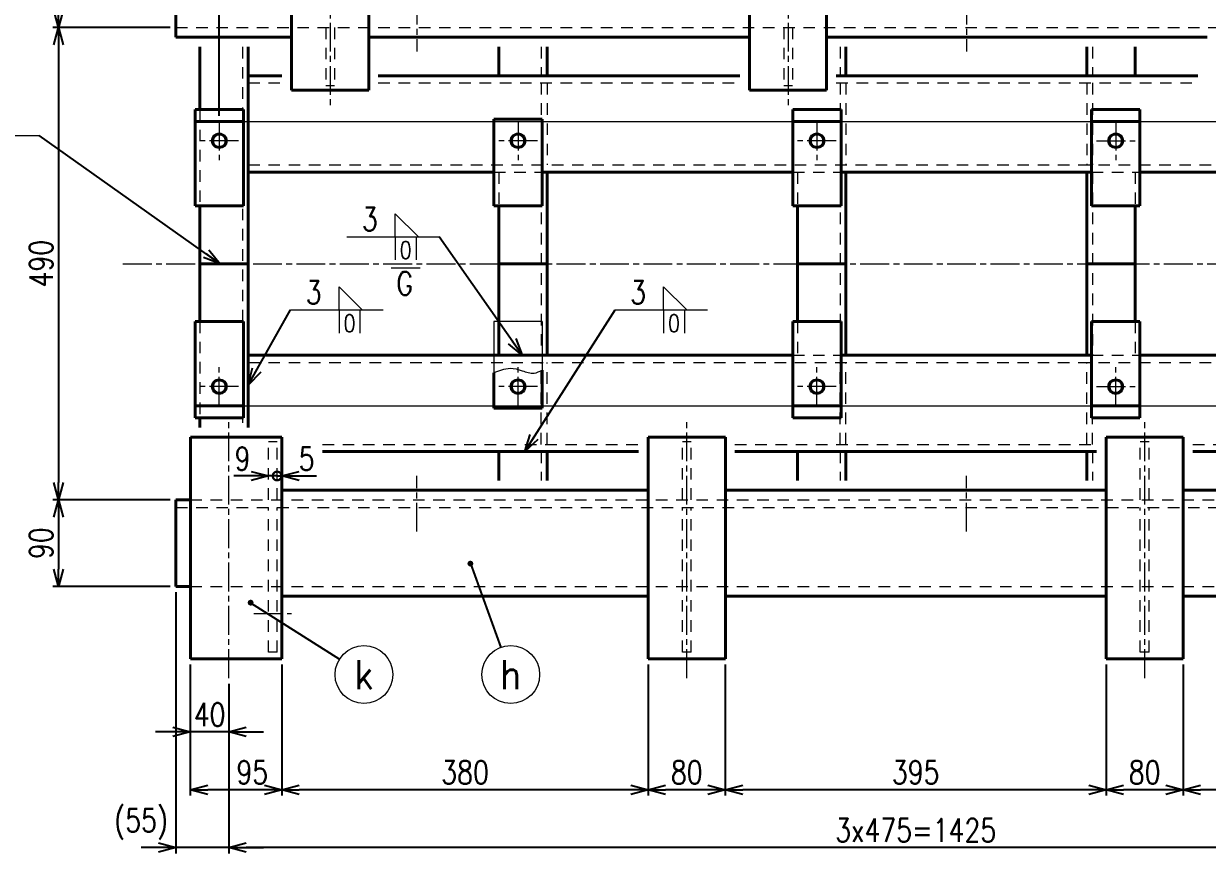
# Model space of a CAD drawing. Header units: millimetres. Extents: x 0 to 5046, y 0 to 3564.
# Drawn here: x 1253 to 2481, y 2080 to 2941 of the extents above; entities that cross this region are included whole.
import ezdxf
from ezdxf.enums import TextEntityAlignment as Align

# ---------------------------------------------------------------- set-up
doc = ezdxf.new("R2010")
doc.units = ezdxf.units.MM
doc.header["$LTSCALE"] = 6
for name, pattern in [('GEN4A', [15, 10, -1, 1, -1, 1, -1]), ('GEN7A', [7.5, 5, -0.75, 1, -0.75]), ('HIDDEN2', [3.5, 2, -1.5])]:
    doc.linetypes.add(name, pattern=pattern)
doc.layers.get('0').update_dxf_attribs({"lineweight": 20})
doc.layers.get('DEFPOINTS').update_dxf_attribs({"color": 253})
for name, color, linetype, lineweight in [('2', 5, 'Continuous', 40), ('3A', 6, 'HIDDEN2', 20), ('4', 3, 'Continuous', 13), ('4A', 3, 'GEN4A', 13), ('5', 3, 'Continuous', 13), ('6', 7, 'Continuous', 50), ('7A', 4, 'GEN7A', 13), ('8', 1, 'Continuous', 13)]:
    doc.layers.add(name, color=color, linetype=linetype, lineweight=lineweight)
doc.styles.get("Standard").update_dxf_attribs({"font": 'romans.shx', "width": 0.8, "bigfont": 'extfont2.shx'})
doc.dimstyles.new('GEN-ISO$0', dxfattribs={"dimscale": 6, "dimtxt": 4, "dimasz": 3, "dimexe": 1, "dimexo": 1, "dimgap": 1, "dimtad": 3, "dimrnd": 0.01, "dimdsep": 46, "dimtxsty": 'Standard', "dimblk": 'OPEN30', "dimcen": 0, "dimclrt": 7, "dimazin": 2, "dimtp": 0.1, "dimtm": 0.1, "dimtfac": 0.6, "dimtmove": 2, "dimatfit": 3, "dimldrblk": 'OPEN30', "dimfxl": 1, "dimarcsym": 0})
doc.dimstyles.new('GEN-ISO$7', dxfattribs={"dimscale": 6, "dimtxt": 4, "dimasz": 3, "dimexe": 1, "dimexo": 1, "dimgap": 1, "dimtad": 3, "dimrnd": 0.01, "dimdsep": 46, "dimtxsty": 'Standard', "dimblk": 'OPEN30', "dimcen": 0, "dimclrt": 7, "dimazin": 2, "dimtp": 0.1, "dimtm": 0.1, "dimtfac": 0.6, "dimtmove": 2, "dimatfit": 3, "dimldrblk": 'OPEN30', "dimfxl": 1, "dimarcsym": 0})

# ---------------------------------------------------------------- blocks, each defined once
blk = doc.blocks.new('_Open30')
at = {"color": 0, "linetype": 'ByBlock', "lineweight": -2}
for p, q in [((-1, 0.268), (0, 0)), ((0, 0), (-1, -0.268)), ((0, 0), (-1, 0))]:
    blk.add_line(p, q, dxfattribs=at)
blk = doc.blocks.new('*D20')
at = {"layer": '5', "color": 0, "lineweight": -2, "transparency": 16777216}
for p, q in [((1466.1, 2256.1), (1466.1, 2080.3)), ((2891.1, 2256.1), (2891.1, 2080.3)), ((2873.1, 2086.3), (1484.1, 2086.3))]:
    blk.add_line(p, q, dxfattribs=at)
at = {"layer": 'DEFPOINTS', "color": 0, "transparency": 16777216}
for p in [(1466.1, 2262.1), (2891.1, 2262.1), (1466.1, 2086.3)]:
    blk.add_point(p, dxfattribs=at)
at = {"layer": '5', "color": 0, "lineweight": -2, "transparency": 16777216, "xscale": 18, "yscale": 18, "zscale": 18, "rotation": 180}
blk.add_blockref('_Open30', (1466.1, 2086.3), dxfattribs=at)
at = {"layer": '5', "color": 0, "lineweight": -2, "transparency": 16777216, "xscale": 18, "yscale": 18, "zscale": 18}
blk.add_blockref('_Open30', (2891.1, 2086.3), dxfattribs=at)
at = {"layer": '5', "color": 7, "transparency": 16777216, "insert": (2178.6, 2104.3), "char_height": 24, "attachment_point": 5}
blk.add_mtext('3x475=1425', dxfattribs=at)
blk = doc.blocks.new('*D61')
at = {"layer": '5', "color": 0, "lineweight": -2, "transparency": 16777216}
for p, q in [((1411.1, 2351.1), (1411.1, 2080.3)), ((1466.1, 2256.1), (1466.1, 2080.3)), ((1393.1, 2086.3), (1375.1, 2086.3)), ((1466.1, 2086.3), (1411.1, 2086.3)), ((1484.1, 2086.3), (1502.1, 2086.3))]:
    blk.add_line(p, q, dxfattribs=at)
at = {"layer": 'DEFPOINTS', "color": 0, "transparency": 16777216}
for p in [(1411.1, 2357.1), (1466.1, 2262.1), (1411.1, 2086.3)]:
    blk.add_point(p, dxfattribs=at)
at = {"layer": '5', "color": 0, "lineweight": -2, "transparency": 16777216, "xscale": 18, "yscale": 18, "zscale": 18}
blk.add_blockref('_Open30', (1411.1, 2086.3), dxfattribs=at)
at = {"layer": '5', "color": 0, "lineweight": -2, "transparency": 16777216, "xscale": 18, "yscale": 18, "zscale": 18, "rotation": 180}
blk.add_blockref('_Open30', (1466.1, 2086.3), dxfattribs=at)
at = {"layer": '5', "color": 7, "transparency": 16777216, "insert": (1375.1, 2110.6), "char_height": 24, "attachment_point": 5}
blk.add_mtext('(55)', dxfattribs=at)
blk = doc.blocks.new('*D64')
at = {"layer": '5', "color": 0, "lineweight": -2, "transparency": 16777216}
for p, q in [((2456.1, 2276.1), (2456.1, 2140.3)), ((2851.1, 2276.1), (2851.1, 2140.3)), ((2833.1, 2146.3), (2474.1, 2146.3))]:
    blk.add_line(p, q, dxfattribs=at)
at = {"layer": 'DEFPOINTS', "color": 0, "transparency": 16777216}
for p in [(2456.1, 2282.1), (2851.1, 2282.1), (2456.1, 2146.3)]:
    blk.add_point(p, dxfattribs=at)
at = {"layer": '5', "color": 0, "lineweight": -2, "transparency": 16777216, "xscale": 18, "yscale": 18, "zscale": 18, "rotation": 180}
blk.add_blockref('_Open30', (2456.1, 2146.3), dxfattribs=at)
at = {"layer": '5', "color": 0, "lineweight": -2, "transparency": 16777216, "xscale": 18, "yscale": 18, "zscale": 18}
blk.add_blockref('_Open30', (2851.1, 2146.3), dxfattribs=at)
at = {"layer": '5', "color": 7, "transparency": 16777216, "insert": (2653.6, 2164.3), "char_height": 24, "attachment_point": 5}
blk.add_mtext('395', dxfattribs=at)
blk = doc.blocks.new('*D65')
at = {"layer": '5', "color": 0, "lineweight": -2, "transparency": 16777216}
for p, q in [((2376.1, 2276.1), (2376.1, 2140.3)), ((2456.1, 2276.1), (2456.1, 2140.3)), ((2438.1, 2146.3), (2394.1, 2146.3))]:
    blk.add_line(p, q, dxfattribs=at)
at = {"layer": 'DEFPOINTS', "color": 0, "transparency": 16777216}
for p in [(2376.1, 2282.1), (2456.1, 2282.1), (2376.1, 2146.3)]:
    blk.add_point(p, dxfattribs=at)
at = {"layer": '5', "color": 0, "lineweight": -2, "transparency": 16777216, "xscale": 18, "yscale": 18, "zscale": 18, "rotation": 180}
blk.add_blockref('_Open30', (2376.1, 2146.3), dxfattribs=at)
at = {"layer": '5', "color": 0, "lineweight": -2, "transparency": 16777216, "xscale": 18, "yscale": 18, "zscale": 18}
blk.add_blockref('_Open30', (2456.1, 2146.3), dxfattribs=at)
at = {"layer": '5', "color": 7, "transparency": 16777216, "insert": (2416.1, 2164.3), "char_height": 24, "attachment_point": 5}
blk.add_mtext('80', dxfattribs=at)
blk = doc.blocks.new('*D66')
at = {"layer": '5', "color": 0, "lineweight": -2, "transparency": 16777216}
for p, q in [((1981.1, 2276.1), (1981.1, 2140.3)), ((2376.1, 2276.1), (2376.1, 2140.3)), ((2358.1, 2146.3), (1999.1, 2146.3))]:
    blk.add_line(p, q, dxfattribs=at)
at = {"layer": 'DEFPOINTS', "color": 0, "transparency": 16777216}
for p in [(1981.1, 2282.1), (2376.1, 2282.1), (1981.1, 2146.3)]:
    blk.add_point(p, dxfattribs=at)
at = {"layer": '5', "color": 0, "lineweight": -2, "transparency": 16777216, "xscale": 18, "yscale": 18, "zscale": 18, "rotation": 180}
blk.add_blockref('_Open30', (1981.1, 2146.3), dxfattribs=at)
at = {"layer": '5', "color": 0, "lineweight": -2, "transparency": 16777216, "xscale": 18, "yscale": 18, "zscale": 18}
blk.add_blockref('_Open30', (2376.1, 2146.3), dxfattribs=at)
at = {"layer": '5', "color": 7, "transparency": 16777216, "insert": (2178.6, 2164.3), "char_height": 24, "attachment_point": 5}
blk.add_mtext('395', dxfattribs=at)
blk = doc.blocks.new('*D67')
at = {"layer": '5', "color": 0, "lineweight": -2, "transparency": 16777216}
for p, q in [((1901.1, 2276.1), (1901.1, 2140.3)), ((1981.1, 2276.1), (1981.1, 2140.3)), ((1963.1, 2146.3), (1919.1, 2146.3))]:
    blk.add_line(p, q, dxfattribs=at)
at = {"layer": 'DEFPOINTS', "color": 0, "transparency": 16777216}
for p in [(1901.1, 2282.1), (1981.1, 2282.1), (1901.1, 2146.3)]:
    blk.add_point(p, dxfattribs=at)
at = {"layer": '5', "color": 0, "lineweight": -2, "transparency": 16777216, "xscale": 18, "yscale": 18, "zscale": 18, "rotation": 180}
blk.add_blockref('_Open30', (1901.1, 2146.3), dxfattribs=at)
at = {"layer": '5', "color": 0, "lineweight": -2, "transparency": 16777216, "xscale": 18, "yscale": 18, "zscale": 18}
blk.add_blockref('_Open30', (1981.1, 2146.3), dxfattribs=at)
at = {"layer": '5', "color": 7, "transparency": 16777216, "insert": (1941.1, 2164.3), "char_height": 24, "attachment_point": 5}
blk.add_mtext('80', dxfattribs=at)
blk = doc.blocks.new('*D68')
at = {"layer": '5', "color": 0, "lineweight": -2, "transparency": 16777216}
for p, q in [((1521.1, 2276.1), (1521.1, 2140.3)), ((1901.1, 2276.1), (1901.1, 2140.3)), ((1883.1, 2146.3), (1539.1, 2146.3))]:
    blk.add_line(p, q, dxfattribs=at)
at = {"layer": 'DEFPOINTS', "color": 0, "transparency": 16777216}
for p in [(1521.1, 2282.1), (1901.1, 2282.1), (1521.1, 2146.3)]:
    blk.add_point(p, dxfattribs=at)
at = {"layer": '5', "color": 0, "lineweight": -2, "transparency": 16777216, "xscale": 18, "yscale": 18, "zscale": 18, "rotation": 180}
blk.add_blockref('_Open30', (1521.1, 2146.3), dxfattribs=at)
at = {"layer": '5', "color": 0, "lineweight": -2, "transparency": 16777216, "xscale": 18, "yscale": 18, "zscale": 18}
blk.add_blockref('_Open30', (1901.1, 2146.3), dxfattribs=at)
at = {"layer": '5', "color": 7, "transparency": 16777216, "insert": (1711.1, 2164.3), "char_height": 24, "attachment_point": 5}
blk.add_mtext('380', dxfattribs=at)
blk = doc.blocks.new('*D69')
at = {"layer": '5', "color": 0, "lineweight": -2, "transparency": 16777216}
for p, q in [((1426.1, 2276.1), (1426.1, 2140.3)), ((1521.1, 2276.1), (1521.1, 2140.3)), ((1503.1, 2146.3), (1444.1, 2146.3))]:
    blk.add_line(p, q, dxfattribs=at)
at = {"layer": 'DEFPOINTS', "color": 0, "transparency": 16777216}
for p in [(1426.1, 2282.1), (1521.1, 2282.1), (1426.1, 2146.3)]:
    blk.add_point(p, dxfattribs=at)
at = {"layer": '5', "color": 0, "lineweight": -2, "transparency": 16777216, "xscale": 18, "yscale": 18, "zscale": 18, "rotation": 180}
blk.add_blockref('_Open30', (1426.1, 2146.3), dxfattribs=at)
at = {"layer": '5', "color": 0, "lineweight": -2, "transparency": 16777216, "xscale": 18, "yscale": 18, "zscale": 18}
blk.add_blockref('_Open30', (1521.1, 2146.3), dxfattribs=at)
at = {"layer": '5', "color": 7, "transparency": 16777216, "insert": (1490.4, 2164.3), "char_height": 24, "attachment_point": 5}
blk.add_mtext('95', dxfattribs=at)
blk = doc.blocks.new('*D70')
at = {"layer": '5', "color": 0, "lineweight": -2, "transparency": 16777216}
for p, q in [((1426.1, 2276.1), (1426.1, 2200.3)), ((1466.1, 2256.1), (1466.1, 2200.3)), ((1408.1, 2206.3), (1390.1, 2206.3)), ((1466.1, 2206.3), (1426.1, 2206.3)), ((1484.1, 2206.3), (1502.1, 2206.3))]:
    blk.add_line(p, q, dxfattribs=at)
at = {"layer": 'DEFPOINTS', "color": 0, "transparency": 16777216}
for p in [(1426.1, 2282.1), (1466.1, 2262.1), (1426.1, 2206.3)]:
    blk.add_point(p, dxfattribs=at)
at = {"layer": '5', "color": 0, "lineweight": -2, "transparency": 16777216, "xscale": 18, "yscale": 18, "zscale": 18}
blk.add_blockref('_Open30', (1426.1, 2206.3), dxfattribs=at)
at = {"layer": '5', "color": 0, "lineweight": -2, "transparency": 16777216, "xscale": 18, "yscale": 18, "zscale": 18, "rotation": 180}
blk.add_blockref('_Open30', (1466.1, 2206.3), dxfattribs=at)
at = {"layer": '5', "color": 7, "transparency": 16777216, "insert": (1446.1, 2224.3), "char_height": 24, "attachment_point": 5}
blk.add_mtext('40', dxfattribs=at)
blk = doc.blocks.new('GENBALLOON1')
blk.add_circle((0, 0), 5)
at = {"flags": 1}
blk.add_attdef('GEN_PARENT', text='', height=2.5, dxfattribs=at).set_placement((0, 0), align=Align.MIDDLE)
blk.add_attdef('REF_NO', text='', height=3.5).set_placement((0, 0), align=Align.MIDDLE)
at = {"color": 7, "flags": 1}
for tag, p in [('5GENINF', (6.43, 0.96)), ('6GENINF', (6.43, 0.63)), ('7GENINF', (6.43, 0.3)), ('8GENINF', (6.43, -0.04)), ('9GENINF', (6.43, -0.37)), ('10GENINF', (6.43, -0.7)), ('11GENINF', (6.43, -1)), ('12GENINF', (6.43, -1.34)), ('13GENINF', (6.43, -1.67)), ('14GENINF', (6.43, -2)), ('3GENINF', (6.43, -2.34)), ('4GENINF', (6.43, -2.67)), ('15GENINF', (6.43, -3)), ('16GENINF', (6.43, -3.34)), ('17GENINF', (6.43, -3.7)), ('18GENINF', (6.43, -4.04)), ('20GENINF', (6.43, -4.7)), ('21GENINF', (6.43, -5.04)), ('22GENINF', (6.43, -5.37)), ('19GENINF', (6.43, -4.37))]:
    blk.add_attdef(tag, p, '', height=0.2, dxfattribs=at)
blk = doc.blocks.new('*D120')
at = {"layer": '5', "color": 0, "lineweight": -2, "transparency": 16777216}
for p, q in [((1405.1, 2937.1), (1283.3, 2937.1)), ((1289.3, 2919.1), (1289.3, 2465.1)), ((1405.1, 2447.1), (1283.3, 2447.1))]:
    blk.add_line(p, q, dxfattribs=at)
at = {"layer": 'DEFPOINTS', "color": 0, "transparency": 16777216}
for p in [(1411.1, 2937.1), (1289.3, 2447.1), (1411.1, 2447.1)]:
    blk.add_point(p, dxfattribs=at)
at = {"layer": '5', "color": 0, "lineweight": -2, "transparency": 16777216, "xscale": 18, "yscale": 18, "zscale": 18}
for p, rotation in [((1289.3, 2937.1), 90), ((1289.3, 2447.1), 270)]:
    blk.add_blockref('_Open30', p, dxfattribs=dict(at, rotation=rotation))
at = {"layer": '5', "color": 7, "transparency": 16777216, "insert": (1271.3, 2692.1), "char_height": 24, "attachment_point": 5, "rotation": 90}
blk.add_mtext('490', dxfattribs=at)
blk = doc.blocks.new('*D121')
at = {"layer": '5', "color": 0, "lineweight": -2, "transparency": 16777216}
for p, q in [((1405.1, 3027.1), (1283.3, 3027.1)), ((1289.3, 2955.1), (1289.3, 3009.1)), ((1405.1, 2937.1), (1283.3, 2937.1))]:
    blk.add_line(p, q, dxfattribs=at)
at = {"layer": 'DEFPOINTS', "color": 0, "transparency": 16777216}
for p in [(1289.3, 3027.1), (1411.1, 3027.1), (1411.1, 2937.1)]:
    blk.add_point(p, dxfattribs=at)
at = {"layer": '5', "color": 0, "lineweight": -2, "transparency": 16777216, "xscale": 18, "yscale": 18, "zscale": 18}
for p, rotation in [((1289.3, 3027.1), 90), ((1289.3, 2937.1), 270)]:
    blk.add_blockref('_Open30', p, dxfattribs=dict(at, rotation=rotation))
at = {"layer": '5', "color": 7, "transparency": 16777216, "insert": (1271.3, 2982.1), "char_height": 24, "attachment_point": 5, "rotation": 90}
blk.add_mtext('90', dxfattribs=at)
blk = doc.blocks.new('*D122')
at = {"layer": '5', "color": 0, "lineweight": -2, "transparency": 16777216}
for p, q in [((1405.1, 2447.1), (1283.3, 2447.1)), ((1289.3, 2429.1), (1289.3, 2375.1)), ((1405.1, 2357.1), (1283.3, 2357.1))]:
    blk.add_line(p, q, dxfattribs=at)
at = {"layer": 'DEFPOINTS', "color": 0, "transparency": 16777216}
for p in [(1411.1, 2447.1), (1289.3, 2357.1), (1411.1, 2357.1)]:
    blk.add_point(p, dxfattribs=at)
at = {"layer": '5', "color": 0, "lineweight": -2, "transparency": 16777216, "xscale": 18, "yscale": 18, "zscale": 18}
for p, rotation in [((1289.3, 2447.1), 90), ((1289.3, 2357.1), 270)]:
    blk.add_blockref('_Open30', p, dxfattribs=dict(at, rotation=rotation))
at = {"layer": '5', "color": 7, "transparency": 16777216, "insert": (1271.3, 2402.1), "char_height": 24, "attachment_point": 5, "rotation": 90}
blk.add_mtext('90', dxfattribs=at)
blk = doc.blocks.new('*D124')
at = {"layer": '5', "color": 0, "lineweight": -2, "transparency": 16777216}
for p, q in [((1456.1, 2845.6), (1456.1, 3162.3)), ((2988.1, 3156.3), (1474.1, 3156.3)), ((3006.1, 2845.6), (3006.1, 3162.3))]:
    blk.add_line(p, q, dxfattribs=at)
at = {"layer": 'DEFPOINTS', "color": 0, "transparency": 16777216}
for p in [(1456.1, 3156.3), (1456.1, 2839.6), (3006.1, 2839.6)]:
    blk.add_point(p, dxfattribs=at)
at = {"layer": '5', "color": 0, "lineweight": -2, "transparency": 16777216, "xscale": 18, "yscale": 18, "zscale": 18, "rotation": 180}
blk.add_blockref('_Open30', (1456.1, 3156.3), dxfattribs=at)
at = {"layer": '5', "color": 0, "lineweight": -2, "transparency": 16777216, "xscale": 18, "yscale": 18, "zscale": 18}
blk.add_blockref('_Open30', (3006.1, 3156.3), dxfattribs=at)
at = {"layer": '5', "color": 7, "transparency": 16777216, "insert": (2231.1, 3174.3), "char_height": 24, "attachment_point": 5}
blk.add_mtext('5x310=1550', dxfattribs=at)
blk = doc.blocks.new('*D125')
at = {"layer": '5', "color": 0, "lineweight": -2, "transparency": 16777216}
for p, q in [((1393.1, 3156.3), (1375.1, 3156.3)), ((1411.1, 3043.1), (1411.1, 3162.3)), ((1456.1, 3156.3), (1411.1, 3156.3)), ((1456.1, 2845.6), (1456.1, 3162.3)), ((1474.1, 3156.3), (1492.1, 3156.3))]:
    blk.add_line(p, q, dxfattribs=at)
at = {"layer": 'DEFPOINTS', "color": 0, "transparency": 16777216}
for p in [(1411.1, 3156.3), (1411.1, 3037.1), (1456.1, 2839.6)]:
    blk.add_point(p, dxfattribs=at)
at = {"layer": '5', "color": 0, "lineweight": -2, "transparency": 16777216, "xscale": 18, "yscale": 18, "zscale": 18}
blk.add_blockref('_Open30', (1411.1, 3156.3), dxfattribs=at)
at = {"layer": '5', "color": 0, "lineweight": -2, "transparency": 16777216, "xscale": 18, "yscale": 18, "zscale": 18, "rotation": 180}
blk.add_blockref('_Open30', (1456.1, 3156.3), dxfattribs=at)
at = {"layer": '5', "color": 7, "transparency": 16777216, "insert": (1375.1, 3180.6), "char_height": 24, "attachment_point": 5}
blk.add_mtext('(45)', dxfattribs=at)
blk = doc.blocks.new('_DotSmall')
at = {"color": 0, "linetype": 'ByBlock', "const_width": 0.5}
blk.add_lwpolyline([(-0.0625, 0, 1), (0.0625, 0, 1)], format="xyb", close=True, dxfattribs=at)
blk = doc.blocks.new('*D38')
at = {"layer": '5', "color": 0, "lineweight": -2, "transparency": 16777216}
for p, q in [((1516.1, 2471.8), (1498.1, 2471.8)), ((1516.1, 2471.8), (1521.1, 2471.8)), ((1539.1, 2471.8), (1557.1, 2471.8))]:
    blk.add_line(p, q, dxfattribs=at)
at = {"layer": 'DEFPOINTS', "color": 0, "transparency": 16777216}
for p in [(1521.1, 2471.8), (1516.1, 2447.1), (1521.1, 2447.1)]:
    blk.add_point(p, dxfattribs=at)
at = {"layer": '5', "color": 0, "lineweight": -2, "transparency": 16777216, "xscale": 18, "yscale": 18, "zscale": 18}
blk.add_blockref('_DotSmall', (1516.1, 2471.8), dxfattribs=at)
at = {"layer": '5', "color": 0, "lineweight": -2, "transparency": 16777216, "xscale": 18, "yscale": 18, "zscale": 18, "rotation": 180}
blk.add_blockref('_Open30', (1521.1, 2471.8), dxfattribs=at)
at = {"layer": '5', "color": 7, "transparency": 16777216, "insert": (1546.8, 2489.8), "char_height": 24, "attachment_point": 5}
blk.add_mtext('5', dxfattribs=at)
blk = doc.blocks.new('*D39')
at = {"layer": '5', "color": 0, "lineweight": -2, "transparency": 16777216}
for p, q in [((1489.1, 2471.8), (1471.1, 2471.8)), ((1516.1, 2471.8), (1507.1, 2471.8)), ((1516.1, 2471.8), (1534.1, 2471.8))]:
    blk.add_line(p, q, dxfattribs=at)
at = {"layer": 'DEFPOINTS', "color": 0, "transparency": 16777216}
for p in [(1507.1, 2471.8), (1507.1, 2447.1), (1516.1, 2447.1)]:
    blk.add_point(p, dxfattribs=at)
at = {"layer": '5', "color": 0, "lineweight": -2, "transparency": 16777216, "xscale": 18, "yscale": 18, "zscale": 18}
blk.add_blockref('_Open30', (1507.1, 2471.8), dxfattribs=at)
at = {"layer": '5', "color": 0, "lineweight": -2, "transparency": 16777216, "xscale": 18, "yscale": 18, "zscale": 18, "rotation": 180}
blk.add_blockref('_DotSmall', (1516.1, 2471.8), dxfattribs=at)
at = {"layer": '5', "color": 7, "transparency": 16777216, "insert": (1480.3, 2489.8), "char_height": 24, "attachment_point": 5}
blk.add_mtext('9', dxfattribs=at)

msp = doc.modelspace()

# ---------------------------------------------------------------- linework, layer by layer
at = {"layer": '2'}
for p, q in [((1531.13, 3102.082), (1531.13, 2872.082)), ((1611.13, 3102.082), (1611.13, 2872.082)), ((2006.13, 3102.082), (2006.13, 2872.082)), ((2086.13, 3102.082), (2086.13, 2872.082)), ((1411.13, 3037.082), (1411.13, 2927.082)), ((1411.13, 2927.082), (1531.13, 2927.082)), ((1611.13, 2927.082), (2006.13, 2927.082)), ((2086.13, 2927.082), (2481.13, 2927.082)), ((1436.13, 2917.082), (1436.13, 2852.082)), ((1486.13, 2917.082), (1486.13, 2522.082)), ((1746.13, 2917.082), (1746.13, 2887.082)), ((1796.13, 2917.082), (1796.13, 2887.082)), ((2106.13, 2917.082), (2106.13, 2887.082)), ((2356.13, 2917.082), (2356.13, 2887.082)), ((2406.13, 2917.082), (2406.13, 2887.082)), ((1486.13, 2887.082), (1521.13, 2887.082)), ((1621.13, 2887.082), (1996.13, 2887.082)), ((2096.13, 2887.082), (2471.13, 2887.082)), ((1531.13, 2872.082), (1611.13, 2872.082)), ((2006.13, 2872.082), (2086.13, 2872.082)), ((1481.13, 2852.082), (1431.13, 2852.082)), ((1431.13, 2852.082), (1431.13, 2752.082)), ((1481.13, 2852.082), (1481.13, 2752.082)), ((2101.13, 2852.082), (2051.13, 2852.082)), ((2051.13, 2852.082), (2051.13, 2752.082)), ((2101.13, 2852.082), (2101.13, 2752.082)), ((2361.13, 2852.082), (2411.13, 2852.082)), ((2361.13, 2852.082), (2361.13, 2752.082)), ((2411.13, 2852.082), (2411.13, 2752.082)), ((1481.13, 2839.582), (1431.13, 2839.582)), ((1791.13, 2842.082), (1741.13, 2842.082)), ((1741.13, 2842.082), (1741.13, 2752.082)), ((1791.13, 2842.082), (1791.13, 2752.082)), ((2101.13, 2839.582), (2051.13, 2839.582)), ((2361.13, 2839.582), (2411.13, 2839.582)), ((1486.13, 2787.082), (1741.13, 2787.082)), ((1791.13, 2787.082), (2051.13, 2787.082)), ((1796.13, 2787.082), (1796.13, 2597.082)), ((2101.13, 2787.082), (2361.13, 2787.082)), ((2106.13, 2787.082), (2106.13, 2597.082)), ((2356.13, 2787.082), (2356.13, 2597.082)), ((2411.13, 2787.082), (2671.13, 2787.082)), ((1481.13, 2752.082), (1431.13, 2752.082)), ((1436.13, 2752.082), (1436.13, 2632.082)), ((1791.13, 2752.082), (1741.13, 2752.082)), ((1746.13, 2752.082), (1746.13, 2597.082)), ((2101.13, 2752.082), (2051.13, 2752.082)), ((2056.13, 2752.082), (2056.13, 2632.082)), ((2361.13, 2752.082), (2411.13, 2752.082)), ((2406.13, 2752.082), (2406.13, 2632.082)), ((1436.13, 2692.082), (1486.13, 2692.082)), ((1746.13, 2692.082), (1796.13, 2692.082)), ((2056.13, 2692.082), (2106.13, 2692.082)), ((2356.13, 2692.082), (2406.13, 2692.082)), ((1481.13, 2632.082), (1431.13, 2632.082)), ((1431.13, 2632.082), (1431.13, 2532.082)), ((1481.13, 2632.082), (1481.13, 2532.082)), ((2101.13, 2632.082), (2051.13, 2632.082)), ((2051.13, 2632.082), (2051.13, 2532.082)), ((2101.13, 2632.082), (2101.13, 2532.082)), ((2361.13, 2632.082), (2411.13, 2632.082)), ((2361.13, 2632.082), (2361.13, 2532.082)), ((2411.13, 2632.082), (2411.13, 2532.082)), ((1486.13, 2597.082), (2051.13, 2597.082)), ((2101.13, 2597.082), (2361.13, 2597.082)), ((2411.13, 2597.082), (2671.13, 2597.082)), ((1741.13, 2578.972), (1741.13, 2542.082)), ((1791.13, 2581.69), (1791.13, 2542.082)), ((1481.13, 2544.582), (1431.13, 2544.582)), ((1791.13, 2542.082), (1741.13, 2542.082)), ((2101.13, 2544.582), (2051.13, 2544.582)), ((2361.13, 2544.582), (2411.13, 2544.582)), ((1481.13, 2532.082), (1431.13, 2532.082)), ((1436.13, 2532.082), (1436.13, 2522.082)), ((2101.13, 2532.082), (2051.13, 2532.082)), ((2361.13, 2532.082), (2411.13, 2532.082)), ((1426.13, 2512.082), (1521.13, 2512.082)), ((1426.13, 2512.082), (1426.13, 2282.082)), ((1521.13, 2512.082), (1521.13, 2282.082)), ((1901.13, 2512.082), (1981.13, 2512.082)), ((1901.13, 2512.082), (1901.13, 2282.082)), ((1981.13, 2512.082), (1981.13, 2282.082)), ((2376.13, 2512.082), (2456.13, 2512.082)), ((2376.13, 2512.082), (2376.13, 2282.082)), ((2456.13, 2512.082), (2456.13, 2282.082)), ((1563.233, 2497.082), (1891.13, 2497.082)), ((1746.13, 2497.082), (1746.13, 2467.082)), ((1796.13, 2497.082), (1796.13, 2467.082)), ((1991.13, 2497.082), (2366.13, 2497.082)), ((2056.13, 2497.082), (2056.13, 2467.082)), ((2106.13, 2497.082), (2106.13, 2467.082)), ((2356.13, 2497.082), (2356.13, 2467.082)), ((2466.13, 2497.082), (2841.13, 2497.082)), ((1521.13, 2457.082), (1901.13, 2457.082)), ((1981.13, 2457.082), (2376.13, 2457.082)), ((2456.13, 2457.082), (2851.13, 2457.082)), ((1411.13, 2447.082), (1426.13, 2447.082)), ((1411.13, 2447.082), (1411.13, 2357.082)), ((1411.13, 2357.082), (1426.13, 2357.082)), ((1521.13, 2347.082), (1901.13, 2347.082)), ((1981.13, 2347.082), (2376.13, 2347.082)), ((2456.13, 2347.082), (2851.13, 2347.082)), ((1426.13, 2282.082), (1521.13, 2282.082)), ((1901.13, 2282.082), (1981.13, 2282.082)), ((2376.13, 2282.082), (2456.13, 2282.082))]:
    msp.add_line(p, q, dxfattribs=at)
for centre in [(1456.13, 2819.582), (1766.13, 2819.582), (2076.13, 2819.582), (2386.13, 2819.582), (1456.13, 2564.582), (1766.13, 2564.582), (2076.13, 2564.582), (2386.13, 2564.582)]:
    msp.add_circle(centre, 7, dxfattribs=at)
at = {"layer": '3A'}
for p, q in [((1411.13, 2937.082), (3036.13, 2937.082)), ((1566.63, 2937.082), (1566.63, 2877.082)), ((1575.63, 2937.082), (1575.63, 2877.082)), ((2041.63, 2937.082), (2041.63, 2877.082)), ((2050.63, 2937.082), (2050.63, 2877.082)), ((1480.13, 2917.082), (1480.13, 2522.082)), ((1790.13, 2917.082), (1790.13, 2887.082)), ((2100.13, 2917.082), (2100.13, 2887.082)), ((2362.13, 2917.082), (2362.13, 2887.082)), ((1486.13, 2879.582), (1521.13, 2879.582)), ((1566.63, 2877.082), (1575.63, 2877.082)), ((1621.13, 2879.582), (1996.13, 2879.582)), ((1790.13, 2879.582), (1790.13, 2794.582)), ((1796.13, 2879.582), (1796.13, 2794.582)), ((2041.63, 2877.082), (2050.63, 2877.082)), ((2096.13, 2879.582), (2471.13, 2879.582)), ((2100.13, 2879.582), (2100.13, 2794.582)), ((2106.13, 2879.582), (2106.13, 2794.582)), ((2356.13, 2879.582), (2356.13, 2794.582)), ((2362.13, 2879.582), (2362.13, 2794.582)), ((1436.13, 2852.082), (1436.13, 2752.082)), ((1486.13, 2794.582), (2976.13, 2794.582)), ((1741.13, 2787.082), (1791.13, 2787.082)), ((1746.13, 2787.082), (1746.13, 2752.082)), ((1790.13, 2787.082), (1790.13, 2597.082)), ((2051.13, 2787.082), (2101.13, 2787.082)), ((2056.13, 2787.082), (2056.13, 2752.082)), ((2100.13, 2787.082), (2100.13, 2597.082)), ((2361.13, 2787.082), (2411.13, 2787.082)), ((2362.13, 2787.082), (2362.13, 2597.082)), ((2406.13, 2787.082), (2406.13, 2752.082)), ((1436.13, 2632.082), (1436.13, 2532.082)), ((2056.13, 2632.082), (2056.13, 2597.082)), ((2406.13, 2632.082), (2406.13, 2597.082)), ((2051.13, 2597.082), (2101.13, 2597.082)), ((2361.13, 2597.082), (2411.13, 2597.082)), ((1486.13, 2589.582), (2976.13, 2589.582)), ((1790.13, 2504.582), (1790.13, 2589.582)), ((1796.13, 2504.582), (1796.13, 2589.582)), ((2100.13, 2504.582), (2100.13, 2589.582)), ((2106.13, 2504.582), (2106.13, 2589.582)), ((2356.13, 2504.582), (2356.13, 2589.582)), ((2362.13, 2504.582), (2362.13, 2589.582)), ((1516.13, 2507.082), (1507.13, 2507.082)), ((1507.13, 2447.082), (1507.13, 2507.082)), ((1516.13, 2447.082), (1516.13, 2507.082)), ((1945.63, 2507.082), (1936.63, 2507.082)), ((1936.63, 2447.082), (1936.63, 2507.082)), ((1945.63, 2447.082), (1945.63, 2507.082)), ((2420.63, 2507.082), (2411.63, 2507.082)), ((2411.63, 2447.082), (2411.63, 2507.082)), ((2420.63, 2447.082), (2420.63, 2507.082)), ((1563.233, 2504.582), (1891.13, 2504.582)), ((1790.13, 2497.082), (1790.13, 2467.082)), ((1991.13, 2504.582), (2366.13, 2504.582)), ((2100.13, 2497.082), (2100.13, 2467.082)), ((2362.13, 2497.082), (2362.13, 2467.082)), ((2466.13, 2504.582), (2841.13, 2504.582)), ((1426.13, 2447.082), (3051.13, 2447.082)), ((1411.13, 2439.082), (3051.13, 2439.082)), ((1507.13, 2289.082), (1507.13, 2439.082)), ((1516.13, 2289.082), (1516.13, 2439.082)), ((1936.63, 2289.082), (1936.63, 2439.082)), ((1945.63, 2289.082), (1945.63, 2439.082)), ((2411.63, 2289.082), (2411.63, 2439.082)), ((2420.63, 2289.082), (2420.63, 2439.082)), ((1426.13, 2357.082), (3051.13, 2357.082)), ((1516.13, 2289.082), (1507.13, 2289.082)), ((1945.63, 2289.082), (1936.63, 2289.082)), ((2420.63, 2289.082), (2411.63, 2289.082))]:
    msp.add_line(p, q, dxfattribs=at)
at = {"layer": '4'}
for p, q in [((1481.13, 2839.582), (2051.13, 2839.582)), ((2101.13, 2839.582), (2361.13, 2839.582)), ((2411.13, 2839.582), (2981.13, 2839.582)), ((1588.325, 2719.959), (1684.325, 2719.959)), ((1530.077, 2644.035), (1626.077, 2644.035)), ((1866.694, 2644.035), (1962.694, 2644.035)), ((1481.13, 2544.582), (2051.13, 2544.582)), ((2101.13, 2544.582), (2361.13, 2544.582)), ((2411.13, 2544.582), (2981.13, 2544.582))]:
    msp.add_line(p, q, dxfattribs=at)
for centre in [(1456.13, 2819.582), (1766.13, 2819.582), (2076.13, 2819.582), (2386.13, 2819.582), (1456.13, 2564.582), (1766.13, 2564.582), (2076.13, 2564.582), (2386.13, 2564.582)]:
    msp.add_circle(centre, 8, dxfattribs=at)
msp.add_spline([(1741.13, 2578.972), (1757.755, 2583.502), (1770.446, 2581.011), (1782.91, 2578.519), (1791.13, 2581.69)], degree=3, dxfattribs=at)
at = {"layer": '4A'}
for p, q in [((1791.13, 2632.082), (1741.13, 2632.082)), ((1741.13, 2632.082), (1741.13, 2578.972)), ((1791.13, 2632.082), (1791.13, 2581.69))]:
    msp.add_line(p, q, dxfattribs=at)
at = {"layer": '5'}
msp.add_line((1036.899, 2825.034), (1269.423, 2825.034), dxfattribs=at)
at = {"layer": '7A'}
for p, q in [((1571.13, 3122.082), (1571.13, 2852.082)), ((2046.13, 3122.082), (2046.13, 2852.082)), ((1661.13, 2970.082), (1661.13, 2912.082)), ((2231.13, 2970.082), (2231.13, 2912.082)), ((1456.13, 2839.582), (1456.13, 2799.582)), ((1766.13, 2839.582), (1766.13, 2799.582)), ((2076.13, 2839.582), (2076.13, 2799.582)), ((2386.13, 2839.582), (2386.13, 2799.582)), ((1476.13, 2819.582), (1436.13, 2819.582)), ((1786.13, 2819.582), (1746.13, 2819.582)), ((2096.13, 2819.582), (2056.13, 2819.582)), ((2366.13, 2819.582), (2406.13, 2819.582)), ((1356.13, 2692.082), (3106.13, 2692.082)), ((1456.13, 2544.582), (1456.13, 2584.582)), ((1766.13, 2544.582), (1766.13, 2584.582)), ((2076.13, 2544.582), (2076.13, 2584.582)), ((2386.13, 2544.582), (2386.13, 2584.582)), ((1476.13, 2564.582), (1436.13, 2564.582)), ((1786.13, 2564.582), (1746.13, 2564.582)), ((2096.13, 2564.582), (2056.13, 2564.582)), ((2366.13, 2564.582), (2406.13, 2564.582)), ((1466.13, 2262.082), (1466.13, 2532.082)), ((1941.13, 2262.082), (1941.13, 2532.082)), ((2416.13, 2262.082), (2416.13, 2532.082)), ((1661.13, 2414.082), (1661.13, 2472.082)), ((2231.13, 2414.082), (2231.13, 2472.082)), ((1492.13, 2329.082), (1531.13, 2329.082))]:
    msp.add_line(p, q, dxfattribs=at)
at = {"layer": '8'}
for p, q in [((1638.725, 2719.959), (1638.725, 2743.959)), ((1638.725, 2743.959), (1662.725, 2719.959)), ((1638.725, 2719.959), (1662.725, 2719.959)), ((1638.725, 2719.959), (1638.725, 2695.959)), ((1660.325, 2719.959), (1660.325, 2695.959)), ((1634.508, 2687.705), (1664.508, 2687.705)), ((1580.477, 2644.035), (1580.477, 2668.035)), ((1580.477, 2668.035), (1604.477, 2644.035)), ((1917.094, 2644.035), (1917.094, 2668.035)), ((1917.094, 2668.035), (1941.094, 2644.035)), ((1580.477, 2644.035), (1604.477, 2644.035)), ((1580.477, 2644.035), (1580.477, 2620.035)), ((1602.077, 2644.035), (1602.077, 2620.035)), ((1917.094, 2644.035), (1941.094, 2644.035)), ((1917.094, 2644.035), (1917.094, 2620.035)), ((1938.694, 2644.035), (1938.694, 2620.035))]:
    msp.add_line(p, q, dxfattribs=at)

# ---------------------------------------------------------------- block references
at = {"layer": '5'}
ref = msp.add_blockref('GENBALLOON1', (1606.259, 2265.771), dxfattribs=dict(at, xscale=6, yscale=6, zscale=6))
ref.add_attrib('REF_NO', 'k', dxfattribs={"color": 7, "height": 30, "width": 0.9}).set_placement((1606.259, 2265.771), align=Align.MIDDLE_CENTER)
ref = msp.add_blockref('GENBALLOON1', (1758.462, 2265.771), dxfattribs=dict(at, xscale=6, yscale=6, zscale=6))
ref.add_attrib('REF_NO', 'h', dxfattribs={"color": 7, "height": 30, "width": 0.9}).set_placement((1758.462, 2265.771), align=Align.MIDDLE_CENTER)

# ---------------------------------------------------------------- texts
at = {"layer": '6', "ltscale": 5, "width": 0.8}
for s, height, p in [('3', 24, (1612.325, 2738.295)), ('0', 18, (1649.525, 2706.122)), ('3', 24, (1554.077, 2662.371)), ('3', 24, (1890.694, 2662.371)), ('0', 18, (1591.277, 2630.197)), ('0', 18, (1927.894, 2630.197))]:
    msp.add_text(s, height=height, dxfattribs=at).set_placement(p, align=Align.MIDDLE_CENTER)
msp.add_text('G', height=24, dxfattribs=at).set_placement((1639.85, 2659.552))

# ---------------------------------------------------------------- dimensions: what is measured, and where the dimension line sits
at = {"layer": '5'}
for base, p1, p2, override, picture, middle in [((1411.13, 3156.269), (1456.13, 2839.582), (1411.13, 3037.082), {"dimtmove": 1}, '*D125', (1375.13, 3156.269)), ((1411.13, 2086.312), (1466.13, 2262.082), (1411.13, 2357.082), {"dimtmove": 1, "dimatfit": 0}, '*D61', (1375.13, 2086.312))]:
    dim = msp.add_linear_dim(base=base, p1=p1, p2=p2, text='(<>)', dimstyle='GEN-ISO$0', override=override, dxfattribs=at)
    dim.commit()
    dim.dimension.update_dxf_attribs({"geometry": picture, "text_midpoint": middle, "dimtype": 160})
for base, p1, p2, text, picture, middle in [((1456.13, 3156.269), (3006.13, 2839.582), (1456.13, 2839.582), '5x310=<>', '*D124', (2231.13, 3174.269)), ((1466.13, 2086.312), (2891.13, 2262.082), (1466.13, 2262.082), '3x475=<>', '*D20', (2178.63, 2104.312))]:
    dim = msp.add_linear_dim(base=base, p1=p1, p2=p2, text=text, dimstyle='GEN-ISO$0', override={"dimtmove": 1}, dxfattribs=at)
    dim.commit()
    dim.dimension.update_dxf_attribs({"geometry": picture, "text_midpoint": middle})
for base, p1, p2, picture, middle in [((1289.323, 3027.082), (1411.13, 2937.082), (1411.13, 3027.082), '*D121', (1271.323, 2982.082)), ((1289.323, 2447.082), (1411.13, 2937.082), (1411.13, 2447.082), '*D120', (1271.323, 2692.082)), ((1289.323, 2357.082), (1411.13, 2447.082), (1411.13, 2357.082), '*D122', (1271.323, 2402.082))]:
    dim = msp.add_linear_dim(base=base, p1=p1, p2=p2, angle=90, dimstyle='GEN-ISO$0', override={"dimtmove": 1}, dxfattribs=at)
    dim.commit()
    dim.dimension.update_dxf_attribs({"geometry": picture, "text_midpoint": middle})
for base, p1, p2, override, picture, middle in [((1507.13, 2471.789), (1516.13, 2447.082), (1507.13, 2447.082), {"dimblk1": 'DotSmall', "dimblk2": 'Open30', "dimsah": 1, "dimse1": 1, "dimse2": 1, "dimtmove": 1, "dimatfit": 0}, '*D39', (1480.272, 2471.789)), ((1521.13, 2471.789), (1516.13, 2447.082), (1521.13, 2447.082), {"dimblk1": 'DotSmall', "dimblk2": 'Open30', "dimsah": 1, "dimse1": 1, "dimse2": 1, "dimtmove": 1, "dimatfit": 0}, '*D38', (1546.798, 2471.789)), ((1426.13, 2206.312), (1466.13, 2262.082), (1426.13, 2282.082), {"dimtmove": 1}, '*D70', (1446.13, 2206.312)), ((1426.13, 2146.312), (1521.13, 2282.082), (1426.13, 2282.082), {"dimtmove": 1}, '*D69', (1490.352, 2146.312))]:
    dim = msp.add_linear_dim(base=base, p1=p1, p2=p2, dimstyle='GEN-ISO$0', override=override, dxfattribs=at)
    dim.commit()
    dim.dimension.update_dxf_attribs({"geometry": picture, "text_midpoint": middle, "dimtype": 160})
for base, p1, p2, picture, middle in [((1521.13, 2146.312), (1901.13, 2282.082), (1521.13, 2282.082), '*D68', (1711.13, 2164.312)), ((1901.13, 2146.312), (1981.13, 2282.082), (1901.13, 2282.082), '*D67', (1941.13, 2164.312)), ((1981.13, 2146.312), (2376.13, 2282.082), (1981.13, 2282.082), '*D66', (2178.63, 2164.312)), ((2376.13, 2146.312), (2456.13, 2282.082), (2376.13, 2282.082), '*D65', (2416.13, 2164.312)), ((2456.13, 2146.312), (2851.13, 2282.082), (2456.13, 2282.082), '*D64', (2653.63, 2164.312))]:
    dim = msp.add_linear_dim(base=base, p1=p1, p2=p2, dimstyle='GEN-ISO$0', override={"dimtmove": 1}, dxfattribs=at)
    dim.commit()
    dim.dimension.update_dxf_attribs({"geometry": picture, "text_midpoint": middle})

# ---------------------------------------------------------------- leaders
for points, override in [([(1457.146, 2692.082), (1269.423, 2825.034)], {"dimgap": 1, "dimtad": 0}), ([(1770.274, 2597.082), (1684.325, 2719.959)], {"dimgap": 1, "dimtad": 0}), ([(1486.13, 2566.122), (1530.077, 2644.035)], {"dimgap": 1, "dimtad": 0}), ([(1773.015, 2497.082), (1866.694, 2644.035)], {"dimgap": 1, "dimtad": 0}), ([(1716.615, 2380.89), (1748.213, 2293.966)], {"dimasz": 4, "dimtad": 0, "dimldrblk": 'DotSmall'}), ([(1488.655, 2340.37), (1580.926, 2281.84)], {"dimasz": 4, "dimtad": 0, "dimldrblk": 'DotSmall'})]:
    msp.add_leader(points, dimstyle='GEN-ISO$7', override=override, dxfattribs=at)

doc.saveas('drawing.dxf')
